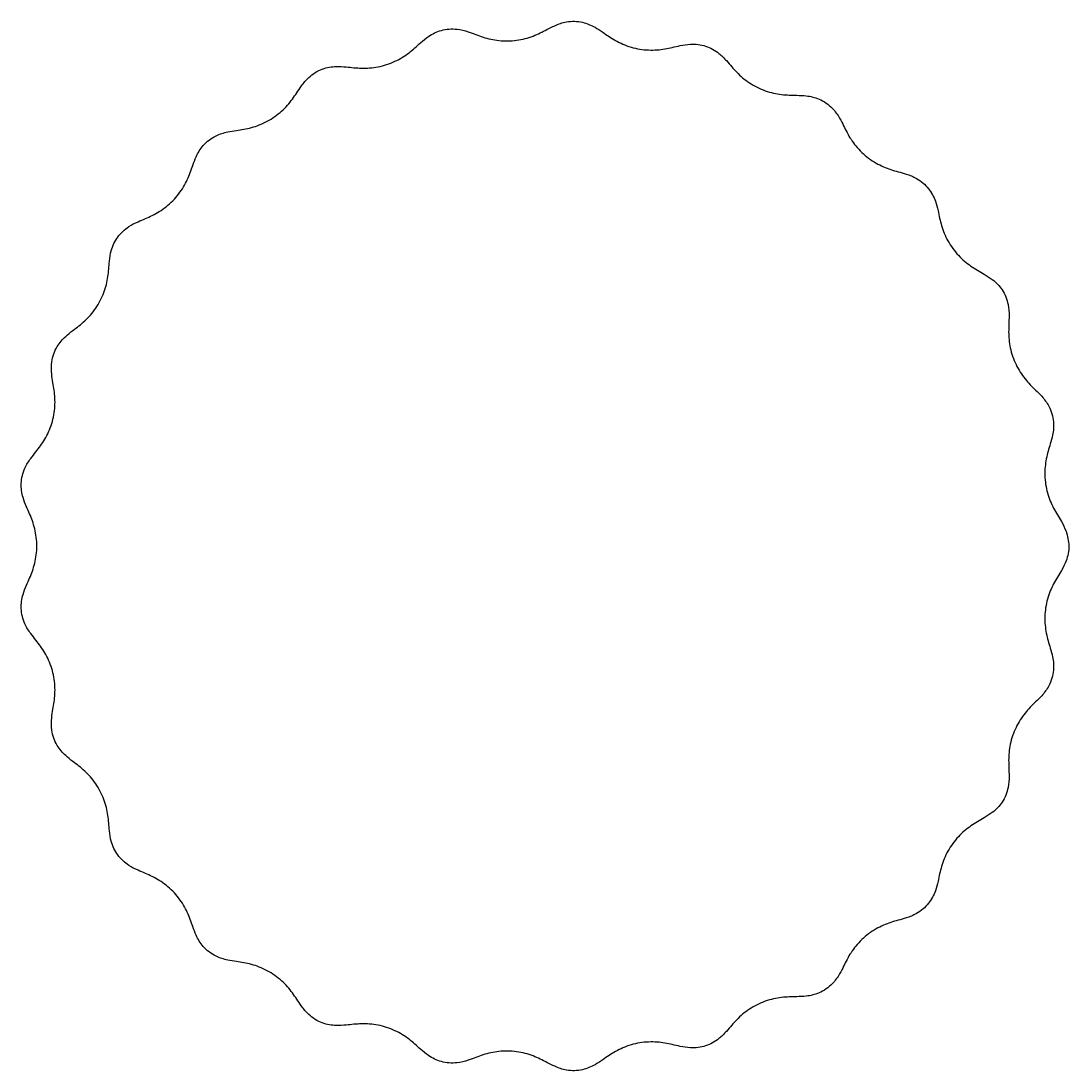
# Model space of a CAD drawing. Header units: millimetres. Extents: x -161 to 162, y -162 to 162.
import ezdxf

# ---------------------------------------------------------------- set-up
doc = ezdxf.new("R2010")
doc.units = ezdxf.units.MM

msp = doc.modelspace()

# ---------------------------------------------------------------- linework, layer by layer
msp.add_spline([(161.133953, 4.586415), (159.710019, 7.505881), (158.444273, 9.618749), (157.298783, 11.645879), (156.265889, 13.866405), (155.418776, 16.339487), (154.84579, 19.005767), (154.602495, 21.742374), (154.68888, 24.409763), (155.05041, 26.900485), (155.602261, 29.196509), (156.270629, 31.457132), (156.985204, 34.192491), (157.25051, 38.295612), (155.832367, 43.053805), (153.617076, 46.148811), (151.747519, 48.059078), (150.098632, 49.710618), (148.520052, 51.501263), (147.02643, 53.568759), (145.709351, 55.916212), (144.664967, 58.461797), (143.950401, 61.077173), (143.563829, 63.631306), (143.446004, 66.045193), (143.497931, 68.36968), (143.577978, 70.921247), (143.273519, 74.421392), (141.43131, 78.92003), (138.40382, 82.123896), (135.885874, 83.78881), (133.812226, 84.995502), (131.836715, 86.251958), (129.863704, 87.758922), (127.950053, 89.581665), (126.206651, 91.694499), (124.735967, 94.005474), (123.593786, 96.388723), (122.770272, 98.730846), (122.185778, 100.997935), (121.678938, 103.34298), (120.873599, 106.252176), (118.762087, 110.121538), (115.052902, 113.263739), (111.81815, 114.634901), (109.366729, 115.347249), (107.139964, 116.01617), (104.880631, 116.87416), (102.570963, 118.031082), (100.304406, 119.518871), (98.206144, 121.298768), (96.380583, 123.276788), (94.875832, 125.336198), (93.660636, 127.390856), (92.599461, 129.469395), (91.360414, 131.837754), (89.101452, 134.90103), (85.014372, 137.720127), (81.030088, 138.73574), (78.207791, 138.901412), (75.851273, 138.964327), (73.497093, 139.148996), (71.016557, 139.574836), (68.453025, 140.316947), (65.925539, 141.393993), (63.566819, 142.76286), (61.47655, 144.332737), (59.683886, 146.001258), (58.109947, 147.717101), (56.491627, 149.573809), (54.15507, 151.830215), (50.060753, 154.071156), (45.431189, 154.664776), (42.214593, 154.212699), (39.813999, 153.661815), (37.532108, 153.198807), (35.10108, 152.902647), (32.487267, 152.861219), (29.774423, 153.140203), (27.096572, 153.754474), (24.586429, 154.660899), (22.32933, 155.77441), (20.316213, 157.008762), (18.372769, 158.342988), (15.992104, 159.867862), (12.171788, 161.388117), (7.208247, 161.509745), (3.58016, 160.359288), (1.185663, 159.171538), (-0.89458, 158.113708), (-3.085392, 157.165729), (-5.513251, 156.384101), (-8.152812, 155.856888), (-10.89654, 155.650249), (-13.604723, 155.778851), (-16.153305, 156.20047), (-18.485458, 156.834344), (-20.68013, 157.602035), (-23.082079, 158.466642), (-26.504998, 159.258689), (-31.35273, 158.896799), (-35.335334, 157.007535), (-37.696849, 155.127312), (-39.485274, 153.528044), (-41.290701, 152.037488), (-43.333604, 150.62672), (-45.658486, 149.369988), (-48.206651, 148.364817), (-50.858985, 147.680243), (-53.478543, 147.330429), (-55.960514, 147.270976), (-58.297263, 147.415659), (-60.684155, 147.658284), (-63.699828, 147.791352), (-68.032303, 146.978883), (-72.166915, 144.422232), (-74.470561, 141.769512), (-75.905575, 139.658201), (-77.229864, 137.747129), (-78.744034, 135.863509), (-80.558059, 134.024393), (-82.673435, 132.328522), (-85.014616, 130.882974), (-87.459954, 129.758004), (-89.883563, 128.963294), (-92.213175, 128.442497), (-94.517904, 128.075564), (-97.153234, 127.629024), (-100.764641, 126.427227), (-104.708738, 123.411332), (-106.905856, 119.935894), (-107.935556, 117.302926), (-108.723596, 115.081186), (-109.626709, 112.899294), (-110.798234, 110.671755), (-112.296199, 108.463017), (-114.101567, 106.39206), (-116.132321, 104.571787), (-118.271291, 103.068942), (-120.412112, 101.879619), (-122.530351, 100.912938), (-124.796273, 99.947579), (-127.664279, 98.422649), (-131.060753, 95.221211), (-133.055933, 91.001673), (-133.619966, 87.802808), (-133.837868, 85.349476), (-134.102664, 83.03619), (-134.572228, 80.632628), (-135.34054, 78.133942), (-136.444185, 75.640084), (-137.855893, 73.283116), (-139.493631, 71.175929), (-141.250125, 69.373395), (-143.046151, 67.840242), (-144.915633, 66.404216), (-147.10154, 64.611281), (-149.727931, 61.447729), (-151.377425, 56.764707), (-151.404415, 52.958679), (-151.014739, 50.314343), (-150.651512, 48.009027), (-150.426929, 45.632499), (-150.433807, 43.081931), (-150.748066, 40.408642), (-151.399399, 37.735347), (-152.358582, 35.199452), (-153.54712, 32.905893), (-154.870645, 30.883762), (-156.278954, 29.033734), (-157.843487, 27.016524), (-159.654508, 24.005891), (-160.808363, 19.283593), (-160.242258, 14.912097), (-159.183808, 12.085141), (-158.215468, 9.890048), (-157.355772, 7.712377), (-156.645344, 5.33351), (-156.168548, 2.734065), (-156, 0), (-156.168548, -2.734065), (-156.645344, -5.33351), (-157.355772, -7.712377), (-158.215468, -9.890048), (-159.183808, -12.085141), (-160.242258, -14.912097), (-160.808363, -19.283593), (-159.654508, -24.005891), (-157.843487, -27.016524), (-156.278954, -29.033734), (-154.870645, -30.883762), (-153.54712, -32.905893), (-152.358582, -35.199452), (-151.399399, -37.735347), (-150.748066, -40.408642), (-150.433807, -43.081931), (-150.426929, -45.632499), (-150.651512, -48.009027), (-151.014739, -50.314343), (-151.404415, -52.958679), (-151.377425, -56.764707), (-149.727931, -61.447729), (-147.10154, -64.611281), (-144.915633, -66.404216), (-143.046151, -67.840242), (-141.250125, -69.373395), (-139.493631, -71.175929), (-137.855893, -73.283116), (-136.444185, -75.640084), (-135.34054, -78.133942), (-134.572228, -80.632628), (-134.102664, -83.03619), (-133.837868, -85.349476), (-133.619966, -87.802808), (-133.055933, -91.001673), (-131.060753, -95.221211), (-127.664279, -98.422649), (-124.796273, -99.947579), (-122.530351, -100.912938), (-120.412112, -101.879619), (-118.271291, -103.068942), (-116.132321, -104.571787), (-114.101567, -106.39206), (-112.296199, -108.463017), (-110.798234, -110.671755), (-109.626709, -112.899294), (-108.723596, -115.081186), (-107.935556, -117.302926), (-106.905856, -119.935894), (-104.708738, -123.411332), (-100.764641, -126.427227), (-97.153234, -127.629024), (-94.517904, -128.075564), (-92.213175, -128.442497), (-89.883563, -128.963294), (-87.459954, -129.758004), (-85.014616, -130.882974), (-82.673435, -132.328522), (-80.558059, -134.024393), (-78.744034, -135.863509), (-77.229864, -137.747129), (-75.905575, -139.658201), (-74.470561, -141.769512), (-72.166915, -144.422232), (-68.032303, -146.978883), (-63.699828, -147.791352), (-60.684155, -147.658284), (-58.297263, -147.415659), (-55.960514, -147.270976), (-53.478543, -147.330429), (-50.858985, -147.680243), (-48.206651, -148.364817), (-45.658486, -149.369988), (-43.333604, -150.62672), (-41.290701, -152.037488), (-39.485274, -153.528044), (-37.696849, -155.127312), (-35.335334, -157.007535), (-31.35273, -158.896799), (-26.504998, -159.258689), (-23.082079, -158.466642), (-20.68013, -157.602035), (-18.485458, -156.834344), (-16.153305, -156.20047), (-13.604723, -155.778851), (-10.89654, -155.650249), (-8.152812, -155.856888), (-5.513251, -156.384101), (-3.085392, -157.165729), (-0.89458, -158.113708), (1.185663, -159.171538), (3.58016, -160.359288), (7.208247, -161.509745), (12.171788, -161.388117), (15.992104, -159.867862), (18.372769, -158.342988), (20.316213, -157.008762), (22.32933, -155.77441), (24.586429, -154.660899), (27.096572, -153.754474), (29.774423, -153.140203), (32.487267, -152.861219), (35.10108, -152.902647), (37.532108, -153.198807), (39.813999, -153.661815), (42.214593, -154.212699), (45.431189, -154.664776), (50.060753, -154.071156), (54.15507, -151.830215), (56.491627, -149.573809), (58.109947, -147.717101), (59.683886, -146.001258), (61.47655, -144.332737), (63.566819, -142.76286), (65.925539, -141.393993), (68.453025, -140.316947), (71.016557, -139.574836), (73.497093, -139.148996), (75.851273, -138.964327), (78.207791, -138.901412), (81.030088, -138.73574), (85.014372, -137.720127), (89.101452, -134.90103), (91.360414, -131.837754), (92.599461, -129.469395), (93.660636, -127.390856), (94.875832, -125.336198), (96.380583, -123.276788), (98.206144, -121.298768), (100.304406, -119.518871), (102.570963, -118.031082), (104.880631, -116.87416), (107.139964, -116.01617), (109.366729, -115.347249), (111.81815, -114.634901), (115.052902, -113.263739), (118.762087, -110.121538), (120.873599, -106.252176), (121.678938, -103.34298), (122.185778, -100.997935), (122.770272, -98.730846), (123.593786, -96.388723), (124.735967, -94.005474), (126.206651, -91.694499), (127.950053, -89.581665), (129.863704, -87.758922), (131.836715, -86.251958), (133.812226, -84.995502), (135.885874, -83.78881), (138.40382, -82.123896), (141.43131, -78.92003), (143.273519, -74.421392), (143.577978, -70.921247), (143.497931, -68.36968), (143.446004, -66.045193), (143.563829, -63.631306), (143.950401, -61.077173), (144.664967, -58.461797), (145.709351, -55.916212), (147.02643, -53.568759), (148.520052, -51.501263), (150.098632, -49.710618), (151.747519, -48.059078), (153.617076, -46.148811), (155.832367, -43.053805), (157.25051, -38.295612), (156.985204, -34.192491), (156.270629, -31.457132), (155.602261, -29.196509), (155.05041, -26.900485), (154.68888, -24.409763), (154.602495, -21.742374), (154.84579, -19.005767), (155.418776, -16.339487), (156.265889, -13.866405), (157.298783, -11.645879), (158.444273, -9.618749), (159.710019, -7.505881), (161.133953, -4.586415), (162, 0), (161.133953, 4.586415)], degree=3)

doc.saveas('drawing.dxf')
